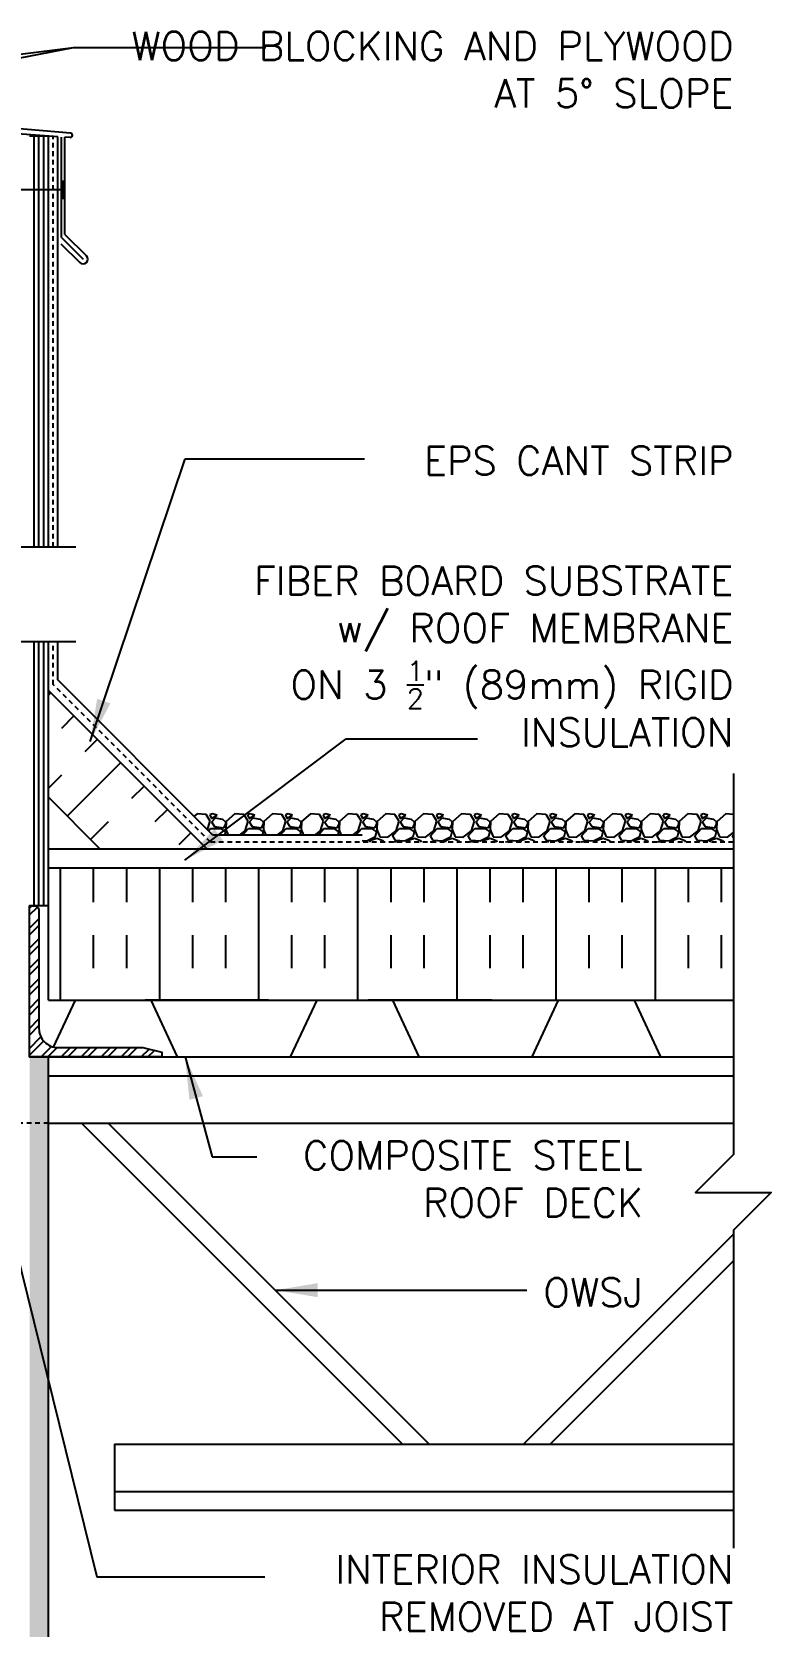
# Model space of a CAD drawing. Header units: inches. Extents: x 386 to 486, y 202 to 274.
# Drawn here: x 466.9 to 486.47, y 231.32 to 273.52 of the extents above; entities that cross this region are included whole.
import ezdxf

# ---------------------------------------------------------------- set-up
doc = ezdxf.new("R2010")
doc.units = ezdxf.units.IN
doc.header["$LTSCALE"] = 0.5
doc.header["$MEASUREMENT"] = 0
doc.linetypes.add('DASHED2', pattern=[0.375, 0.25, -0.125])
doc.linetypes.add('HIDDEN2', pattern=[0.1875, 0.125, -0.0625])
for name, color, linetype in [('HATCH', 12, 'Continuous'), ('line25', 2, 'Continuous'), ('LINE50', 5, 'Continuous'), ('LINE9', 9, 'Continuous'), ('TEXT', 4, 'Continuous')]:
    doc.layers.add(name, color=color, linetype=linetype)
doc.styles.add('DIM', font='romans.shx', dxfattribs={"width": 0.7})
doc.styles.add('ROMANS', font='romans.shx', dxfattribs={"height": 1.125})
doc.dimstyles.new('ext_12', dxfattribs={"dimscale": 12, "dimtxt": 0.09375, "dimasz": 0.09375, "dimexe": 0.09375, "dimexo": 0.0625, "dimgap": 0.0625, "dimtad": 1, "dimdec": 1, "dimzin": 3, "dimdsep": 46, "dimlunit": 4, "dimtxsty": 'DIM', "dimcen": 0.09, "dimdle": 0.09375, "dimclrt": 4, "dimadec": 0, "dimazin": 0, "dimtfac": 1, "dimtdec": 1, "dimtmove": 2, "dimatfit": 3, "dimfxl": 1, "dimfrac": 2, "dimtolj": 1, "dimtzin": 0, "dimarcsym": 0})

msp = doc.modelspace()

# ---------------------------------------------------------------- hatches: boundary and pattern name
at = {"layer": 'HATCH'}
h = msp.add_hatch(dxfattribs=at)
h.set_pattern_fill('INSUL', color=256, scale=7, angle=45, style=0)
h.set_pattern_definition([(45, (360.0297, 92.9824), (-1.856155, 1.856155), []), (45, (359.411, 93.601), (-1.856155, 1.856155), [0.875, -0.875]), (45, (358.7922, 94.2198), (-1.856155, 1.856155), [0.875, -0.875])])
h.paths.add_polyline_path([(468.581, 252.008), (471.41, 252.008), (467.333, 256.085), (467.333, 253.257)])
h = msp.add_hatch(dxfattribs=at)
h.set_pattern_fill('INSUL', color=256, scale=7, angle=90, style=0)
h.set_pattern_definition([(90, (360.0297, 92.9824), (-2.625, 2e-16), []), (90, (359.1547, 92.9824), (-2.625, 2e-16), [0.875, -0.875]), (90, (358.2797, 92.9824), (-2.625, 2e-16), [0.875, -0.875])])
h.paths.add_polyline_path([(467.333, 251.383), (467.333, 247.883), (485.473, 247.883), (485.473, 251.383)])
h = msp.add_hatch(dxfattribs=at)
h.set_pattern_fill('ANSI32', color=256, style=0)
h.set_pattern_definition([(45, (347.81414, -8.70455), (-0.26516504, 0.26516504), []), (45, (347.99092, -8.70455), (-0.26516504, 0.26516504), [])])
h.paths.add_polyline_path([(467.083, 247.133), (467.083, 250.258, 0.414214), (466.958, 250.383), (466.833, 250.383), (466.833, 246.383), (470.333, 246.383), (470.333, 246.508), (469.833, 246.633), (467.583, 246.633, -0.414214)])
h = msp.add_hatch(dxfattribs=at)
h.set_pattern_fill('AR-SAND', color=256, scale=0.25, style=0)
h.set_pattern_definition([(37.5, (291.8273, -18.06655), (-0.01574834, 0.48170594), [0, -0.38, 0, -0.425, 0, -0.40625]), (7.5, (291.8273, -18.06655), (0.4424442, 0.7055365), [0, -0.205, 0, -0.3425, 0, -0.13125]), (327.5, (291.5198, -18.06655), (0.77853547, 0.00141476), [0, -0.125, 0, -0.45, 0, -0.5875]), (317.5, (291.5198, -18.06655), (0.7515317, 0.2194189), [0, -0.0625, 0, -0.295, 0, -0.3375])])
h.paths.add_polyline_path([(467.333, 246.383), (466.833, 246.383), (466.833, 230.324), (466.833, 221.324), (467.333, 221.324)])

# ---------------------------------------------------------------- linework, layer by layer
at = {"color": 192}
for p, q in [((470.747, 246.383), (473.747, 246.383)), ((477.146, 246.383), (480.146, 246.383)), ((483.545, 246.383), (485.473, 246.383))]:
    msp.add_line(p, q, dxfattribs=at)
at = {"layer": 'HATCH'}
for p, q in [((467.914, 270.837), (449.395, 272.457)), ((467.583, 270.742), (466.276, 270.834)), ((466.958, 259.883), (466.958, 270.76)), ((467.083, 259.883), (467.083, 270.76)), ((467.208, 259.883), (467.208, 270.76)), ((467.583, 259.883), (467.583, 270.742)), ((467.677, 268.075), (467.677, 270.735)), ((467.907, 270.723), (467.77, 270.731)), ((467.77, 268.158), (467.77, 270.731)), ((467.677, 268.075), (468.251, 267.501)), ((467.77, 268.158), (468.339, 267.589)), ((467.664, 267.911), (468.162, 267.412)), ((466.958, 250.383), (466.958, 257.383)), ((467.083, 250.383), (467.083, 257.383)), ((467.208, 250.383), (467.208, 257.383)), ((467.583, 256.366), (467.583, 257.383)), ((471.69, 252.258), (467.583, 256.366)), ((471.27, 252.822), (471.195, 252.754)), ((471.51, 252.801), (471.27, 252.821)), ((471.621, 252.623), (471.511, 252.803)), ((471.68, 252.822), (471.61, 252.792)), ((471.8, 252.782), (471.68, 252.822)), ((472.27, 252.822), (472.04, 252.612)), ((472.51, 252.801), (472.27, 252.821)), ((472.621, 252.623), (472.511, 252.803)), ((472.68, 252.822), (472.61, 252.792)), ((472.8, 252.782), (472.68, 252.822)), ((473.27, 252.822), (473.04, 252.612)), ((473.51, 252.801), (473.27, 252.821)), ((473.621, 252.623), (473.511, 252.803)), ((473.68, 252.822), (473.61, 252.792)), ((473.8, 252.782), (473.68, 252.822)), ((474.27, 252.822), (474.04, 252.612)), ((474.51, 252.801), (474.27, 252.821)), ((474.621, 252.623), (474.511, 252.803)), ((474.68, 252.822), (474.61, 252.792)), ((474.8, 252.782), (474.68, 252.822)), ((475.27, 252.822), (475.04, 252.612)), ((475.51, 252.801), (475.27, 252.821)), ((475.621, 252.623), (475.511, 252.803)), ((475.68, 252.822), (475.61, 252.792)), ((475.8, 252.782), (475.68, 252.822)), ((476.27, 252.822), (476.04, 252.612)), ((476.51, 252.801), (476.27, 252.821)), ((476.621, 252.623), (476.511, 252.803)), ((476.68, 252.822), (476.61, 252.792)), ((476.8, 252.782), (476.68, 252.822)), ((477.27, 252.822), (477.04, 252.612)), ((477.51, 252.801), (477.27, 252.821)), ((477.621, 252.623), (477.511, 252.803)), ((477.68, 252.822), (477.61, 252.792)), ((477.8, 252.782), (477.68, 252.822)), ((478.27, 252.822), (478.04, 252.612)), ((478.51, 252.801), (478.27, 252.821)), ((478.621, 252.623), (478.511, 252.803)), ((478.68, 252.822), (478.61, 252.792)), ((478.8, 252.782), (478.68, 252.822)), ((479.27, 252.822), (479.04, 252.612)), ((479.51, 252.801), (479.27, 252.821)), ((479.621, 252.623), (479.511, 252.803)), ((479.68, 252.822), (479.61, 252.792)), ((479.8, 252.782), (479.68, 252.822)), ((480.27, 252.822), (480.04, 252.612)), ((480.51, 252.801), (480.27, 252.821)), ((480.621, 252.623), (480.511, 252.803)), ((480.68, 252.822), (480.61, 252.792)), ((480.8, 252.782), (480.68, 252.822)), ((481.27, 252.822), (481.04, 252.612)), ((481.51, 252.801), (481.27, 252.821)), ((481.621, 252.623), (481.511, 252.803)), ((481.68, 252.822), (481.61, 252.792)), ((481.8, 252.782), (481.68, 252.822)), ((482.27, 252.822), (482.04, 252.612)), ((482.51, 252.801), (482.27, 252.821)), ((482.621, 252.623), (482.511, 252.803)), ((482.68, 252.822), (482.61, 252.792)), ((482.8, 252.782), (482.68, 252.822)), ((483.27, 252.822), (483.04, 252.612)), ((483.51, 252.801), (483.27, 252.821)), ((483.621, 252.623), (483.511, 252.803)), ((483.68, 252.822), (483.61, 252.792)), ((483.8, 252.782), (483.68, 252.822)), ((484.27, 252.822), (484.04, 252.612)), ((484.51, 252.801), (484.27, 252.821)), ((484.621, 252.623), (484.511, 252.803)), ((484.68, 252.822), (484.61, 252.792)), ((484.8, 252.782), (484.68, 252.822)), ((485.27, 252.822), (485.04, 252.612)), ((485.473, 252.805), (485.27, 252.821)), ((471.549, 252.4), (471.62, 252.622)), ((471.576, 252.372), (471.63, 252.432)), ((471.609, 252.792), (471.649, 252.692)), ((471.63, 252.432), (471.89, 252.432)), ((471.649, 252.693), (471.799, 252.783)), ((471.649, 252.603), (471.729, 252.483)), ((471.75, 252.702), (471.65, 252.602)), ((471.73, 252.482), (471.98, 252.452)), ((471.951, 252.673), (471.751, 252.703)), ((471.889, 252.434), (472.019, 252.344)), ((472.031, 252.601), (471.951, 252.671)), ((471.98, 252.452), (472.03, 252.542)), ((472.028, 252.404), (472.09, 252.258)), ((472.039, 252.613), (472.029, 252.403)), ((472.03, 252.542), (472.03, 252.602)), ((472.391, 252.258), (472.54, 252.373)), ((472.473, 252.258), (472.63, 252.432)), ((472.54, 252.372), (472.62, 252.622)), ((472.609, 252.792), (472.649, 252.692)), ((472.63, 252.432), (472.89, 252.432)), ((472.649, 252.693), (472.799, 252.783)), ((472.649, 252.603), (472.729, 252.483)), ((472.75, 252.702), (472.65, 252.602)), ((472.73, 252.482), (472.98, 252.452)), ((472.951, 252.673), (472.751, 252.703)), ((472.889, 252.434), (473.019, 252.344)), ((473.031, 252.601), (472.951, 252.671)), ((472.98, 252.452), (473.03, 252.542)), ((473.028, 252.404), (473.09, 252.258)), ((473.039, 252.613), (473.029, 252.403)), ((473.03, 252.542), (473.03, 252.602)), ((473.391, 252.258), (473.54, 252.373)), ((473.473, 252.258), (473.63, 252.432)), ((473.54, 252.372), (473.62, 252.622)), ((473.609, 252.792), (473.649, 252.692)), ((473.63, 252.432), (473.89, 252.432)), ((473.649, 252.693), (473.799, 252.783)), ((473.649, 252.603), (473.729, 252.483)), ((473.75, 252.702), (473.65, 252.602)), ((473.73, 252.482), (473.98, 252.452)), ((473.951, 252.673), (473.751, 252.703)), ((473.889, 252.434), (474.019, 252.344)), ((474.031, 252.601), (473.951, 252.671)), ((473.98, 252.452), (474.03, 252.542)), ((474.028, 252.404), (474.09, 252.258)), ((474.039, 252.613), (474.029, 252.403)), ((474.03, 252.542), (474.03, 252.602)), ((474.391, 252.258), (474.54, 252.373)), ((474.473, 252.258), (474.63, 252.432)), ((474.54, 252.372), (474.62, 252.622)), ((474.609, 252.792), (474.649, 252.692)), ((474.63, 252.432), (474.89, 252.432)), ((474.649, 252.693), (474.799, 252.783)), ((474.649, 252.603), (474.729, 252.483)), ((474.75, 252.702), (474.65, 252.602)), ((474.73, 252.482), (474.98, 252.452)), ((474.951, 252.673), (474.751, 252.703)), ((474.889, 252.434), (475.019, 252.344)), ((475.031, 252.601), (474.951, 252.671)), ((474.98, 252.452), (475.03, 252.542)), ((475.028, 252.404), (475.09, 252.258)), ((475.039, 252.613), (475.029, 252.403)), ((475.03, 252.542), (475.03, 252.602)), ((475.391, 252.258), (475.54, 252.373)), ((475.473, 252.258), (475.63, 252.432)), ((475.54, 252.372), (475.62, 252.622)), ((475.609, 252.792), (475.649, 252.692)), ((475.63, 252.432), (475.89, 252.432)), ((475.649, 252.693), (475.799, 252.783)), ((475.649, 252.603), (475.729, 252.483)), ((475.75, 252.702), (475.65, 252.602)), ((475.73, 252.482), (475.98, 252.452)), ((475.951, 252.673), (475.751, 252.703)), ((475.889, 252.434), (476.019, 252.344)), ((476.031, 252.601), (475.951, 252.671)), ((475.98, 252.452), (476.03, 252.542)), ((476.028, 252.404), (476.108, 252.214)), ((476.039, 252.613), (476.029, 252.403)), ((476.03, 252.542), (476.03, 252.602)), ((476.32, 252.203), (476.54, 252.373)), ((476.45, 252.232), (476.63, 252.432)), ((476.54, 252.372), (476.62, 252.622)), ((476.609, 252.792), (476.649, 252.692)), ((476.63, 252.432), (476.89, 252.432)), ((476.649, 252.693), (476.799, 252.783)), ((476.649, 252.603), (476.729, 252.483)), ((476.75, 252.702), (476.65, 252.602)), ((476.73, 252.482), (476.98, 252.452)), ((476.951, 252.673), (476.751, 252.703)), ((476.889, 252.434), (477.019, 252.344)), ((477.031, 252.601), (476.951, 252.671)), ((476.98, 252.452), (477.03, 252.542)), ((477.028, 252.404), (477.108, 252.214)), ((477.039, 252.613), (477.029, 252.403)), ((477.03, 252.542), (477.03, 252.602)), ((477.32, 252.203), (477.54, 252.373)), ((477.45, 252.232), (477.63, 252.432)), ((477.54, 252.372), (477.62, 252.622)), ((477.609, 252.792), (477.649, 252.692)), ((477.63, 252.432), (477.89, 252.432)), ((477.649, 252.693), (477.799, 252.783)), ((477.649, 252.603), (477.729, 252.483)), ((477.75, 252.702), (477.65, 252.602)), ((477.73, 252.482), (477.98, 252.452)), ((477.951, 252.673), (477.751, 252.703)), ((477.889, 252.434), (478.019, 252.344)), ((478.031, 252.601), (477.951, 252.671)), ((477.98, 252.452), (478.03, 252.542)), ((478.028, 252.404), (478.108, 252.214)), ((478.039, 252.613), (478.029, 252.403)), ((478.03, 252.542), (478.03, 252.602)), ((478.32, 252.203), (478.54, 252.373)), ((478.45, 252.232), (478.63, 252.432)), ((478.54, 252.372), (478.62, 252.622)), ((478.609, 252.792), (478.649, 252.692)), ((478.63, 252.432), (478.89, 252.432)), ((478.649, 252.693), (478.799, 252.783)), ((478.649, 252.603), (478.729, 252.483)), ((478.75, 252.702), (478.65, 252.602)), ((478.73, 252.482), (478.98, 252.452)), ((478.951, 252.673), (478.751, 252.703)), ((478.889, 252.434), (479.019, 252.344)), ((479.031, 252.601), (478.951, 252.671)), ((478.98, 252.452), (479.03, 252.542)), ((479.028, 252.404), (479.108, 252.214)), ((479.039, 252.613), (479.029, 252.403)), ((479.03, 252.542), (479.03, 252.602)), ((479.32, 252.203), (479.54, 252.373)), ((479.45, 252.232), (479.63, 252.432)), ((479.54, 252.372), (479.62, 252.622)), ((479.609, 252.792), (479.649, 252.692)), ((479.63, 252.432), (479.89, 252.432)), ((479.649, 252.693), (479.799, 252.783)), ((479.649, 252.603), (479.729, 252.483)), ((479.75, 252.702), (479.65, 252.602)), ((479.73, 252.482), (479.98, 252.452)), ((479.951, 252.673), (479.751, 252.703)), ((479.889, 252.434), (480.019, 252.344)), ((480.031, 252.601), (479.951, 252.671)), ((479.98, 252.452), (480.03, 252.542)), ((480.028, 252.404), (480.108, 252.214)), ((480.039, 252.613), (480.029, 252.403)), ((480.03, 252.542), (480.03, 252.602)), ((480.32, 252.203), (480.54, 252.373)), ((480.45, 252.232), (480.63, 252.432)), ((480.54, 252.372), (480.62, 252.622)), ((480.609, 252.792), (480.649, 252.692)), ((480.63, 252.432), (480.89, 252.432)), ((480.649, 252.693), (480.799, 252.783)), ((480.649, 252.603), (480.729, 252.483)), ((480.75, 252.702), (480.65, 252.602)), ((480.73, 252.482), (480.98, 252.452)), ((480.951, 252.673), (480.751, 252.703)), ((480.889, 252.434), (481.019, 252.344)), ((481.031, 252.601), (480.951, 252.671)), ((480.98, 252.452), (481.03, 252.542)), ((481.028, 252.404), (481.108, 252.214)), ((481.039, 252.613), (481.029, 252.403)), ((481.03, 252.542), (481.03, 252.602)), ((481.32, 252.203), (481.54, 252.373)), ((481.45, 252.232), (481.63, 252.432)), ((481.54, 252.372), (481.62, 252.622)), ((481.609, 252.792), (481.649, 252.692)), ((481.63, 252.432), (481.89, 252.432)), ((481.649, 252.693), (481.799, 252.783)), ((481.649, 252.603), (481.729, 252.483)), ((481.75, 252.702), (481.65, 252.602)), ((481.73, 252.482), (481.98, 252.452)), ((481.951, 252.673), (481.751, 252.703)), ((481.889, 252.434), (482.019, 252.344)), ((482.031, 252.601), (481.951, 252.671)), ((481.98, 252.452), (482.03, 252.542)), ((482.028, 252.404), (482.108, 252.214)), ((482.039, 252.613), (482.029, 252.403)), ((482.03, 252.542), (482.03, 252.602)), ((482.32, 252.203), (482.54, 252.373)), ((482.45, 252.232), (482.63, 252.432)), ((482.54, 252.372), (482.62, 252.622)), ((482.609, 252.792), (482.649, 252.692)), ((482.63, 252.432), (482.89, 252.432)), ((482.649, 252.693), (482.799, 252.783)), ((482.649, 252.603), (482.729, 252.483)), ((482.75, 252.702), (482.65, 252.602)), ((482.73, 252.482), (482.98, 252.452)), ((482.951, 252.673), (482.751, 252.703)), ((482.889, 252.434), (483.019, 252.344)), ((483.031, 252.601), (482.951, 252.671)), ((482.98, 252.452), (483.03, 252.542)), ((483.028, 252.404), (483.108, 252.214)), ((483.039, 252.613), (483.029, 252.403)), ((483.03, 252.542), (483.03, 252.602)), ((483.32, 252.203), (483.54, 252.373)), ((483.45, 252.232), (483.63, 252.432)), ((483.54, 252.372), (483.62, 252.622)), ((483.609, 252.792), (483.649, 252.692)), ((483.63, 252.432), (483.89, 252.432)), ((483.649, 252.693), (483.799, 252.783)), ((483.649, 252.603), (483.729, 252.483)), ((483.75, 252.702), (483.65, 252.602)), ((483.73, 252.482), (483.98, 252.452)), ((483.951, 252.673), (483.751, 252.703)), ((483.889, 252.434), (484.019, 252.344)), ((484.031, 252.601), (483.951, 252.671)), ((483.98, 252.452), (484.03, 252.542)), ((484.028, 252.404), (484.108, 252.214)), ((484.039, 252.613), (484.029, 252.403)), ((484.03, 252.542), (484.03, 252.602)), ((484.32, 252.203), (484.54, 252.373)), ((484.45, 252.232), (484.63, 252.432)), ((484.54, 252.372), (484.62, 252.622)), ((484.609, 252.792), (484.649, 252.692)), ((484.63, 252.432), (484.89, 252.432)), ((484.649, 252.693), (484.799, 252.783)), ((484.649, 252.603), (484.729, 252.483)), ((484.75, 252.702), (484.65, 252.602)), ((484.73, 252.482), (484.98, 252.452)), ((484.951, 252.673), (484.751, 252.703)), ((484.889, 252.434), (485.019, 252.344)), ((485.031, 252.601), (484.951, 252.671)), ((484.98, 252.452), (485.03, 252.542)), ((485.028, 252.404), (485.108, 252.214)), ((485.039, 252.613), (485.029, 252.403)), ((485.03, 252.542), (485.03, 252.602)), ((475.638, 252.258), (471.69, 252.258)), ((472.02, 252.342), (471.996, 252.258)), ((473.02, 252.342), (472.996, 252.258)), ((474.02, 252.342), (473.996, 252.258)), ((475.02, 252.342), (474.996, 252.258)), ((475.638, 252.133), (475.638, 252.133)), ((475.769, 252.094), (475.638, 252.105)), ((475.98, 252.202), (475.77, 252.092)), ((475.847, 252.071), (475.87, 252.122)), ((475.87, 252.122), (476.03, 252.172)), ((476.02, 252.342), (475.98, 252.202)), ((476.029, 252.172), (476.189, 252.112)), ((476.109, 252.212), (476.319, 252.202)), ((476.19, 252.112), (476.209, 252.071)), ((476.54, 252.081), (476.439, 252.071)), ((476.521, 252.112), (476.451, 252.232)), ((476.769, 252.094), (476.519, 252.114)), ((476.588, 252.071), (476.539, 252.083)), ((476.98, 252.202), (476.77, 252.092)), ((476.847, 252.071), (476.87, 252.122)), ((476.87, 252.122), (477.03, 252.172)), ((477.02, 252.342), (476.98, 252.202)), ((477.029, 252.172), (477.189, 252.112)), ((477.109, 252.212), (477.319, 252.202)), ((477.19, 252.112), (477.209, 252.071)), ((477.54, 252.081), (477.439, 252.071)), ((477.521, 252.112), (477.451, 252.232)), ((477.769, 252.094), (477.519, 252.114)), ((477.588, 252.071), (477.539, 252.083)), ((477.98, 252.202), (477.77, 252.092)), ((477.847, 252.071), (477.87, 252.122)), ((477.87, 252.122), (478.03, 252.172)), ((478.02, 252.342), (477.98, 252.202)), ((478.029, 252.172), (478.189, 252.112)), ((478.109, 252.212), (478.319, 252.202)), ((478.19, 252.112), (478.209, 252.071)), ((478.54, 252.081), (478.439, 252.071)), ((478.521, 252.112), (478.451, 252.232)), ((478.769, 252.094), (478.519, 252.114)), ((478.588, 252.071), (478.539, 252.083)), ((478.98, 252.202), (478.77, 252.092)), ((478.847, 252.071), (478.87, 252.122)), ((478.87, 252.122), (479.03, 252.172)), ((479.02, 252.342), (478.98, 252.202)), ((479.029, 252.172), (479.189, 252.112)), ((479.109, 252.212), (479.319, 252.202)), ((479.19, 252.112), (479.209, 252.071)), ((479.54, 252.081), (479.439, 252.071)), ((479.521, 252.112), (479.451, 252.232)), ((479.769, 252.094), (479.519, 252.114)), ((479.588, 252.071), (479.539, 252.083)), ((479.98, 252.202), (479.77, 252.092)), ((479.847, 252.071), (479.869, 252.122)), ((479.87, 252.122), (480.03, 252.172)), ((480.02, 252.342), (479.98, 252.202)), ((480.029, 252.172), (480.189, 252.112)), ((480.109, 252.212), (480.319, 252.202)), ((480.19, 252.112), (480.209, 252.071)), ((480.54, 252.081), (480.439, 252.071)), ((480.521, 252.112), (480.451, 252.232)), ((480.769, 252.094), (480.519, 252.114)), ((480.588, 252.071), (480.539, 252.083)), ((480.98, 252.202), (480.77, 252.092)), ((480.847, 252.071), (480.869, 252.122)), ((480.87, 252.122), (481.03, 252.172)), ((481.02, 252.342), (480.98, 252.202)), ((481.029, 252.172), (481.189, 252.112)), ((481.109, 252.212), (481.319, 252.202)), ((481.19, 252.112), (481.209, 252.071)), ((481.54, 252.081), (481.439, 252.071)), ((481.521, 252.112), (481.451, 252.232)), ((481.769, 252.094), (481.519, 252.114)), ((481.588, 252.071), (481.539, 252.083)), ((481.98, 252.202), (481.77, 252.092)), ((481.847, 252.071), (481.869, 252.122)), ((481.87, 252.122), (482.03, 252.172)), ((482.02, 252.342), (481.98, 252.202)), ((482.029, 252.172), (482.189, 252.112)), ((482.109, 252.212), (482.319, 252.202)), ((482.19, 252.112), (482.209, 252.071)), ((482.54, 252.081), (482.439, 252.071)), ((482.521, 252.112), (482.451, 252.232)), ((482.769, 252.094), (482.519, 252.114)), ((482.588, 252.071), (482.539, 252.083)), ((482.98, 252.202), (482.77, 252.092)), ((482.847, 252.071), (482.869, 252.122)), ((482.87, 252.122), (483.03, 252.172)), ((483.02, 252.342), (482.98, 252.202)), ((483.029, 252.172), (483.189, 252.112)), ((483.109, 252.212), (483.319, 252.202)), ((483.19, 252.112), (483.209, 252.071)), ((483.54, 252.081), (483.439, 252.071)), ((483.521, 252.112), (483.451, 252.232)), ((483.769, 252.094), (483.519, 252.114)), ((483.588, 252.071), (483.539, 252.083)), ((483.98, 252.202), (483.77, 252.092)), ((483.847, 252.071), (483.869, 252.122)), ((483.87, 252.122), (484.03, 252.172)), ((484.02, 252.342), (483.98, 252.202)), ((484.029, 252.172), (484.189, 252.112)), ((484.109, 252.212), (484.319, 252.202)), ((484.19, 252.112), (484.209, 252.071)), ((484.54, 252.081), (484.439, 252.071)), ((484.521, 252.112), (484.451, 252.232)), ((484.769, 252.094), (484.519, 252.114)), ((484.588, 252.071), (484.539, 252.083)), ((484.98, 252.202), (484.77, 252.092)), ((484.847, 252.071), (484.869, 252.122)), ((484.87, 252.122), (485.03, 252.172)), ((485.02, 252.342), (484.98, 252.202)), ((485.029, 252.172), (485.189, 252.112)), ((485.109, 252.212), (485.319, 252.202)), ((485.19, 252.112), (485.209, 252.071)), ((485.32, 252.203), (485.473, 252.321)), ((485.473, 252.074), (485.439, 252.071)), ((485.45, 252.232), (485.473, 252.258)), ((485.473, 252.195), (485.451, 252.232))]:
    msp.add_line(p, q, dxfattribs=at)
at = {"layer": 'HATCH', "linetype": 'HIDDEN2', "ltscale": 2}
msp.add_line((467.333, 244.633), (464.208, 244.633), dxfattribs=at)
at = {"layer": 'HATCH'}
for centre, radius, start, end in [((467.911, 270.78), 0.0568, 266.6389, 86.6389), ((468.251, 267.501), 0.125, 225, 45)]:
    msp.add_arc(centre, radius, start, end, dxfattribs=at)
at = {"layer": 'line25'}
for p, q in [((467.333, 270.76), (466.833, 270.76)), ((467.333, 259.883), (467.333, 270.76)), ((467.333, 247.883), (467.333, 257.383)), ((471.535, 251.883), (467.333, 256.085)), ((468.706, 251.883), (467.333, 253.257)), ((467.333, 250.383), (466.833, 250.383)), ((467.333, 247.883), (482.501, 247.883)), ((467.583, 247.883), (485.473, 247.883)), ((473.163, 247.883), (469.893, 247.883)), ((479.073, 247.883), (475.803, 247.883)), ((466.833, 246.383), (485.473, 246.383)), ((467.333, 245.883), (485.473, 245.883)), ((467.333, 244.633), (485.473, 244.633)), ((468.208, 244.633), (476.708, 236.133)), ((468.915, 244.633), (477.415, 236.133)), ((485.473, 241.691), (479.915, 236.133)), ((485.473, 240.984), (480.622, 236.133)), ((469.083, 236.133), (485.473, 236.133)), ((469.083, 236.133), (469.083, 234.383)), ((469.083, 234.883), (485.473, 234.883)), ((469.083, 234.383), (485.473, 234.383))]:
    msp.add_line(p, q, dxfattribs=at)
msp.add_lwpolyline([(485.473, 251.383), (467.333, 251.383)], dxfattribs=at)
at = {"layer": 'line25', "color": 192}
for points in [[(467.471, 246.646), (468.048, 247.883), (470.048, 247.883), (470.747, 246.383)], [(473.747, 246.383), (474.447, 247.883), (476.447, 247.883), (477.146, 246.383)], [(480.146, 246.383), (480.845, 247.883), (482.845, 247.883), (483.545, 246.383)]]:
    msp.add_lwpolyline(points, dxfattribs=at)
at = {"layer": 'LINE50', "color": 9, "linetype": 'DASHED2'}
for p, q in [((467.458, 259.883), (467.458, 270.751)), ((467.458, 256.241), (467.458, 257.383)), ((471.628, 252.071), (467.458, 256.241)), ((485.473, 252.071), (471.628, 252.071))]:
    msp.add_line(p, q, dxfattribs=at)
at = {"layer": 'LINE50', "color": 9}
msp.add_line((467.333, 221.386), (467.333, 246.383), dxfattribs=at)
at = {"layer": 'LINE9'}
for p, q in [((467.723, 269.338), (465.877, 269.338)), ((467.723, 269.338), (467.723, 269.588)), ((467.723, 269.338), (467.723, 269.088)), ((459.164, 259.883), (468.057, 259.883)), ((459.164, 257.383), (468.057, 257.383))]:
    msp.add_line(p, q, dxfattribs=at)
for points in [[(485.473, 253.883), (485.473, 243.798), (484.473, 242.798), (485.473, 242.798), (486.473, 242.798), (485.473, 241.798), (485.473, 233.383)], [(485.473, 251.883), (467.333, 251.883)]]:
    msp.add_lwpolyline(points, dxfattribs=at)
msp.add_lwpolyline([(470.333, 246.383), (466.833, 246.383), (466.833, 250.383), (466.958, 250.383, -0.414214), (467.083, 250.258), (467.083, 247.133, 0.414214), (467.583, 246.633), (469.833, 246.633), (470.333, 246.508)], format="xyb", close=True, dxfattribs=at)

# ---------------------------------------------------------------- texts
at = {"layer": 'TEXT', "char_height": 0.75, "style": 'ROMANS'}
for s, insert, width, attachment_point in [('\\A1;WOOD BLOCKING AND PLYWOOD \\PAT 5%%D SLOPE', (485.473, 273.519), 17.3954, 3), ('\\A1;EPS CANT STRIP', (485.473, 262.54), 9.59335, 3), ('\\A1;FIBER BOARD SUBSTRATE\\Pw/ ROOF MEMBRANE \\PON 3 {\\H0.7x;\\S1/2;}" (89mm) RIGID \\PINSULATION', (485.473, 259.365), 26.1134, 3), ('\\A1;COMPOSITE STEEL ROOF DECK', (483.074, 244.151), 10.90808, 3), ('\\A1;OWSJ', (483.074, 240.526), 9.59335, 3), ('\\A1;INTERIOR INSULATION REMOVED AT JOIST LOCATIONS', (485.473, 231.568), 12.22718, 6)]:
    msp.add_mtext(s, dxfattribs=dict(at, insert=insert, width=width, attachment_point=attachment_point))

# ---------------------------------------------------------------- leaders
at = {"layer": 'TEXT'}
for points in [[(452.083, 270.016), (468.002, 273.108)], [(456.446, 271.671), (468.002, 273.108), (473.09, 273.108)], [(468.441, 254.737), (470.955, 262.216), (475.702, 262.216)], [(470.946, 251.591), (475.217, 254.803), (478.698, 254.803)], [(470.953, 246.383), (471.668, 243.741), (472.855, 243.741)], [(465.645, 244.633), (468.615, 232.624), (473.067, 232.624)], [(473.339, 240.209), (480.004, 240.209)]]:
    msp.add_leader(points, dimstyle='ext_12', override={"dimgap": 0.0625, "dimtad": 0}, dxfattribs=at)

doc.saveas('drawing.dxf')
